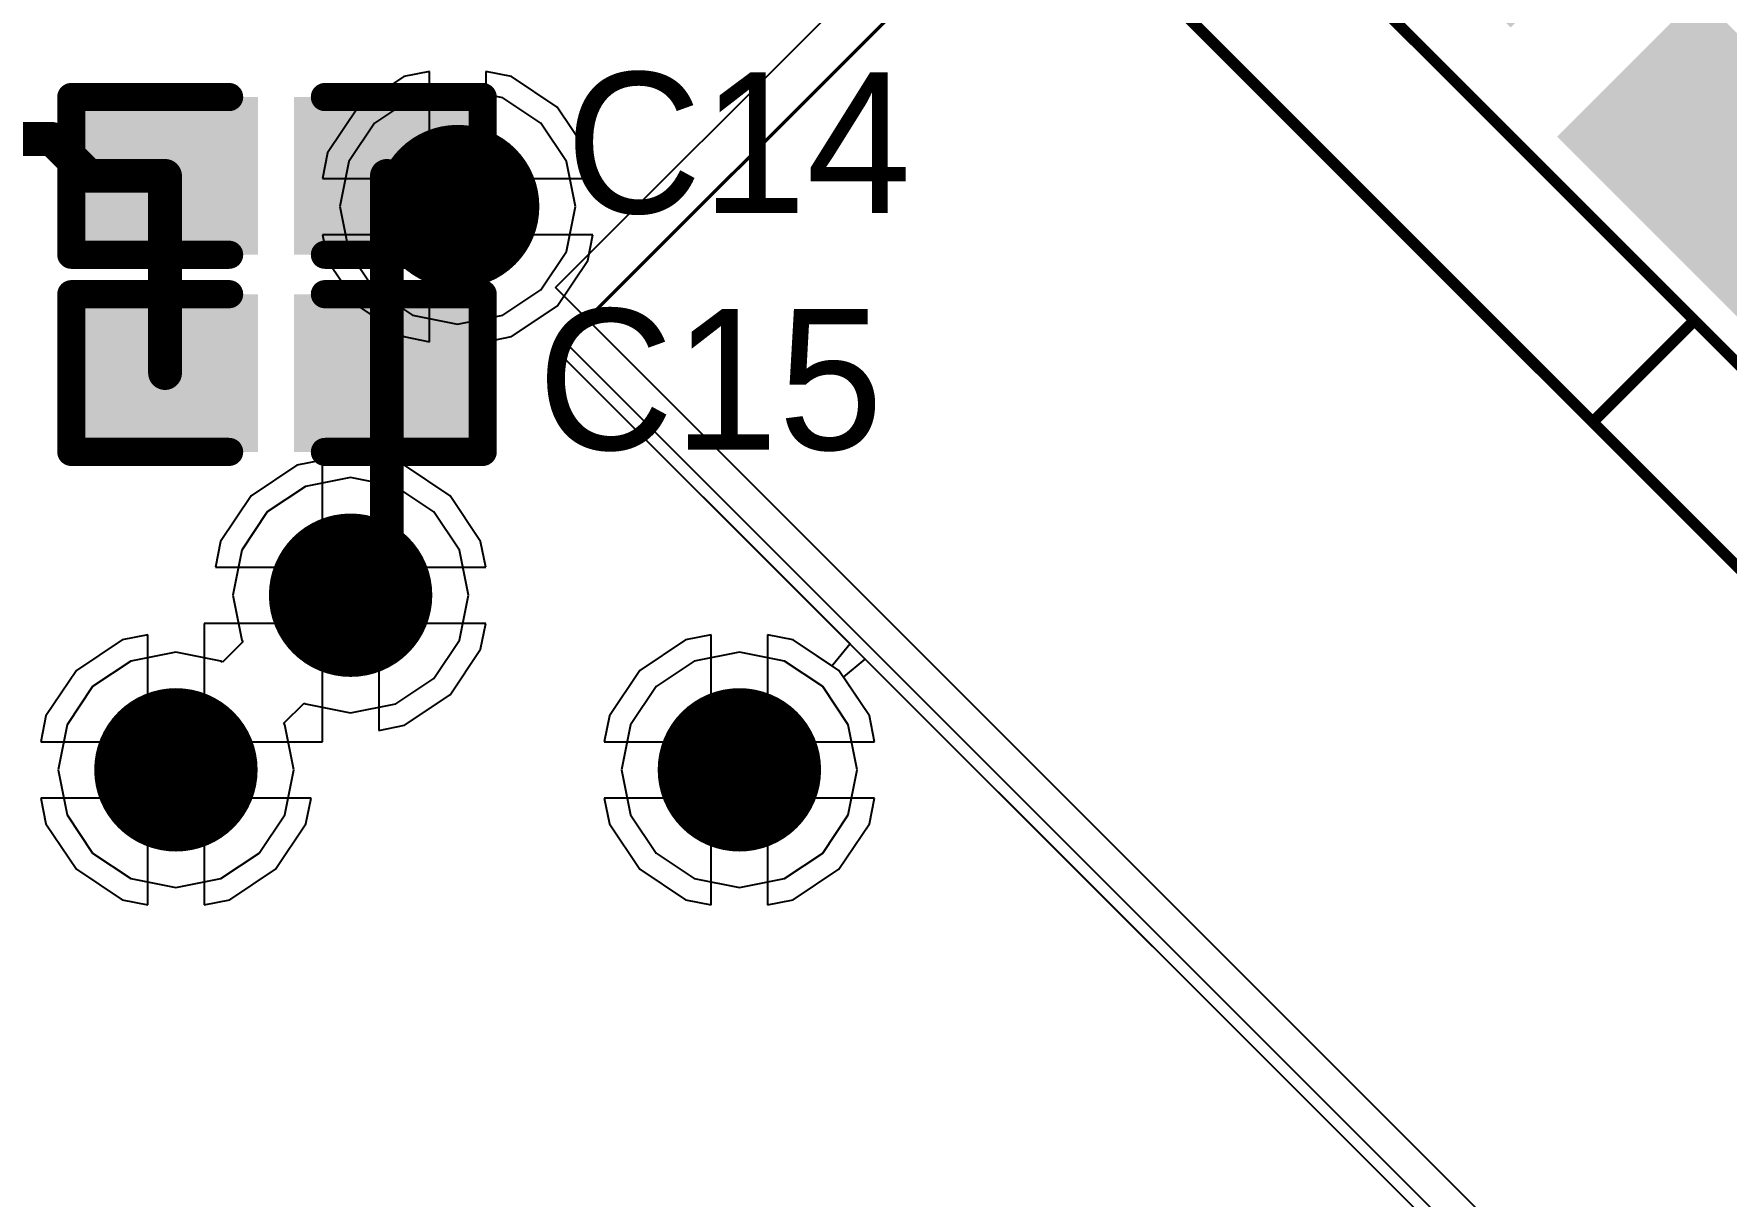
# Model space of a CAD drawing. Header units: millimetres. Extents: x 0.16 to 3.68, y 0.79 to 4.96.
# Drawn here: x 1.7248 to 2.0251, y 1.7243 to 1.9307 of the extents above; entities that cross this region are included whole.
import ezdxf

# ---------------------------------------------------------------- set-up
doc = ezdxf.new("R2010")
doc.units = ezdxf.units.MM
doc.header["$MEASUREMENT"] = 0
for name, color, linetype in [('BottomLayer', 5, 'Continuous'), ('KeepOutLayer', 6, 'Continuous'), ('Mechanical1', 6, 'Continuous'), ('MidLayer1', 16, 'Continuous'), ('MidLayer2', 76, 'Continuous'), ('MultiLayer', 9, 'Continuous'), ('TopLayer', 1, 'Continuous'), ('TopOverlay', 2, 'Continuous'), ('TopPaste', 8, 'Continuous'), ('TopSolder', 216, 'Continuous'), ('ViaHoleLayer', 16, 'Continuous')]:
    doc.layers.add(name, color=color, linetype=linetype)

# ---------------------------------------------------------------- blocks, each defined once
blk = doc.blocks.new('XCVR_2450AT42B100E_1')
at = {"layer": 'Mechanical1', "const_width": 0.00197}
for points in [[(-0.13189, -0.05709), (-0.13189, 0.05709)], [(-0.13189, 0.05709), (0.13189, 0.05709)], [(0.13189, -0.05709), (0.13189, 0.05709)], [(-0.13189, -0.05709), (0.13189, -0.05709)]]:
    blk.add_lwpolyline(points, dxfattribs=at)
at = {"layer": 'Mechanical1', "const_width": 0.000984}
for points in [[(-0.13238, 0.05709, 1), (-0.1314, 0.05709, 1)], [(-0.13238, 0.05709, 1), (-0.1314, 0.05709, 1)], [(0.1314, 0.05709, 1), (0.13238, 0.05709, 1)], [(0.1314, 0.05709, 1), (0.13238, 0.05709, 1)], [(-0.13238, -0.05709, 1), (-0.1314, -0.05709, 1)], [(-0.13238, -0.05709, 1), (-0.1314, -0.05709, 1)], [(0.1314, -0.05709, 1), (0.13238, -0.05709, 1)], [(0.1314, -0.05709, 1), (0.13238, -0.05709, 1)]]:
    blk.add_lwpolyline(points, format="xyb", close=True, dxfattribs=at)
at = {"layer": 'TopLayer'}
for points in [[(-0.05512, 0.01969), (0.05512, 0.01969), (-0.05512, 0.04724), (0.05512, 0.04724)], [(-0.12205, -0.03937), (-0.08268, -0.03937), (-0.12205, 0.03937), (-0.08268, 0.03937)], [(0.08268, -0.03937), (0.12205, -0.03937), (0.08268, 0.03937), (0.12205, 0.03937)], [(-0.05512, -0.04724), (0.05512, -0.04724), (-0.05512, -0.01969), (0.05512, -0.01969)]]:
    blk.add_solid(points, dxfattribs=at)
at = {"layer": 'TopOverlay'}
for p, q in [((-0.0711, -0.0079), (-0.0711, 0.00787)), ((-0.0711, 0.00787), (-0.02756, 0.00787)), ((-0.02756, 0.00787), (-0.02756, -0.0079)), ((-0.02756, -0.0079), (-0.0711, -0.0079))]:
    blk.add_line(p, q, dxfattribs=at)
at = {"layer": 'TopPaste'}
for points in [[(-0.05512, 0.01969), (0.05512, 0.01969), (-0.05512, 0.04724), (0.05512, 0.04724)], [(-0.12205, -0.03937), (-0.08268, -0.03937), (-0.12205, 0.03937), (-0.08268, 0.03937)], [(0.08268, -0.03937), (0.12205, -0.03937), (0.08268, 0.03937), (0.12205, 0.03937)], [(-0.05512, -0.04724), (0.05512, -0.04724), (-0.05512, -0.01969), (0.05512, -0.01969)]]:
    blk.add_solid(points, dxfattribs=at)
at = {"layer": 'TopSolder'}
for points in [[(-0.05912, 0.01569), (0.05912, 0.01569), (-0.05912, 0.05124), (0.05912, 0.05124)], [(-0.12605, -0.04337), (-0.07868, -0.04337), (-0.12605, 0.04337), (-0.07868, 0.04337)], [(0.07868, -0.04337), (0.12605, -0.04337), (0.07868, 0.04337), (0.12605, 0.04337)], [(-0.05912, -0.05124), (0.05912, -0.05124), (-0.05912, -0.01569), (0.05912, -0.01569)]]:
    blk.add_solid(points, dxfattribs=at)
blk = doc.blocks.new('0402__19')
at = {"layer": 'TopLayer'}
for points in [[(-0.0125, -0.01), (0.0125, -0.01), (-0.0125, 0.01), (0.0125, 0.01)], [(0.02687, -0.01), (0.05187, -0.01), (0.02687, 0.01), (0.05187, 0.01)]]:
    blk.add_solid(points, dxfattribs=at)
at = {"layer": 'TopOverlay', "const_width": 0.005}
for points in [[(-0.017, 0.014), (-0.017, -0.014)], [(0.011, 0.014), (-0.017, 0.014)], [(0.056, 0.014), (0.028, 0.014)], [(0.056, 0.014), (0.056, -0.014)], [(0.011, -0.014), (-0.017, -0.014)], [(0.056, -0.014), (0.028, -0.014)]]:
    blk.add_lwpolyline(points, dxfattribs=at)
at = {"layer": 'TopOverlay', "const_width": 0.0025}
for points in [[(-0.01825, 0.014, 1), (-0.01575, 0.014, 1)], [(-0.01825, 0.014, 1), (-0.01575, 0.014, 1)], [(0.00975, 0.014, 1), (0.01225, 0.014, 1)], [(0.02675, 0.014, 1), (0.02925, 0.014, 1)], [(0.05475, 0.014, 1), (0.05725, 0.014, 1)], [(0.05475, 0.014, 1), (0.05725, 0.014, 1)], [(-0.01825, -0.014, 1), (-0.01575, -0.014, 1)], [(-0.01825, -0.014, 1), (-0.01575, -0.014, 1)], [(0.00975, -0.014, 1), (0.01225, -0.014, 1)], [(0.02675, -0.014, 1), (0.02925, -0.014, 1)], [(0.05475, -0.014, 1), (0.05725, -0.014, 1)], [(0.05475, -0.014, 1), (0.05725, -0.014, 1)]]:
    blk.add_lwpolyline(points, format="xyb", close=True, dxfattribs=at)
at = {"layer": 'TopPaste'}
for points in [[(-0.0125, -0.01), (0.0125, -0.01), (-0.0125, 0.01), (0.0125, 0.01)], [(0.02687, -0.01), (0.05187, -0.01), (0.02687, 0.01), (0.05187, 0.01)]]:
    blk.add_solid(points, dxfattribs=at)
at = {"layer": 'TopSolder'}
for points in [[(-0.0165, -0.014), (0.0165, -0.014), (-0.0165, 0.014), (0.0165, 0.014)], [(0.02287, -0.014), (0.05587, -0.014), (0.02287, 0.014), (0.05587, 0.014)]]:
    blk.add_solid(points, dxfattribs=at)
blk = doc.blocks.new('0402__20')
at = {"layer": 'TopLayer'}
for points in [[(-0.0125, -0.01), (0.0125, -0.01), (-0.0125, 0.01), (0.0125, 0.01)], [(0.02687, -0.01), (0.05187, -0.01), (0.02687, 0.01), (0.05187, 0.01)]]:
    blk.add_solid(points, dxfattribs=at)
at = {"layer": 'TopOverlay', "const_width": 0.005}
for points in [[(-0.017, 0.014), (-0.017, -0.014)], [(0.011, 0.014), (-0.017, 0.014)], [(0.056, 0.014), (0.028, 0.014)], [(0.056, 0.014), (0.056, -0.014)], [(0.011, -0.014), (-0.017, -0.014)], [(0.056, -0.014), (0.028, -0.014)]]:
    blk.add_lwpolyline(points, dxfattribs=at)
at = {"layer": 'TopOverlay', "const_width": 0.0025}
for points in [[(-0.01825, 0.014, 1), (-0.01575, 0.014, 1)], [(-0.01825, 0.014, 1), (-0.01575, 0.014, 1)], [(0.00975, 0.014, 1), (0.01225, 0.014, 1)], [(0.02675, 0.014, 1), (0.02925, 0.014, 1)], [(0.05475, 0.014, 1), (0.05725, 0.014, 1)], [(0.05475, 0.014, 1), (0.05725, 0.014, 1)], [(-0.01825, -0.014, 1), (-0.01575, -0.014, 1)], [(-0.01825, -0.014, 1), (-0.01575, -0.014, 1)], [(0.00975, -0.014, 1), (0.01225, -0.014, 1)], [(0.02675, -0.014, 1), (0.02925, -0.014, 1)], [(0.05475, -0.014, 1), (0.05725, -0.014, 1)], [(0.05475, -0.014, 1), (0.05725, -0.014, 1)]]:
    blk.add_lwpolyline(points, format="xyb", close=True, dxfattribs=at)
at = {"layer": 'TopPaste'}
for points in [[(-0.0125, -0.01), (0.0125, -0.01), (-0.0125, 0.01), (0.0125, 0.01)], [(0.02687, -0.01), (0.05187, -0.01), (0.02687, 0.01), (0.05187, 0.01)]]:
    blk.add_solid(points, dxfattribs=at)
at = {"layer": 'TopSolder'}
for points in [[(-0.0165, -0.014), (0.0165, -0.014), (-0.0165, 0.014), (0.0165, 0.014)], [(0.02287, -0.014), (0.05587, -0.014), (0.02287, 0.014), (0.05587, 0.014)]]:
    blk.add_solid(points, dxfattribs=at)

msp = doc.modelspace()

# ---------------------------------------------------------------- linework, layer by layer
at = {"layer": 'BottomLayer'}
for p, q in [((1.81737, 1.87463), (2.05737, 2.11463)), ((1.89771, 1.95496), (1.81737, 1.87463)), ((1.79044, 1.92308), (1.78234, 1.91766)), ((1.795, 1.92399), (1.79044, 1.92308)), ((1.795, 1.905), (1.795, 1.92399)), ((1.80956, 1.92308), (1.805, 1.92399)), ((1.805, 1.92399), (1.805, 1.905)), ((1.81766, 1.91766), (1.80956, 1.92308)), ((1.78234, 1.91766), (1.77692, 1.90956)), ((1.82308, 1.90956), (1.81766, 1.91766)), ((1.77692, 1.90956), (1.77601, 1.905)), ((1.82399, 1.905), (1.82308, 1.90956)), ((1.77601, 1.905), (1.795, 1.905)), ((1.805, 1.905), (1.82399, 1.905)), ((1.795, 1.895), (1.77601, 1.895)), ((1.77601, 1.895), (1.77692, 1.89044)), ((1.795, 1.87601), (1.795, 1.895)), ((1.82399, 1.895), (1.805, 1.895)), ((1.805, 1.895), (1.805, 1.87601)), ((1.82308, 1.89044), (1.82399, 1.895)), ((1.77692, 1.89044), (1.78234, 1.88234)), ((1.81766, 1.88234), (1.82308, 1.89044)), ((1.78234, 1.88234), (1.79044, 1.87692)), ((1.80956, 1.87692), (1.81766, 1.88234)), ((1.79044, 1.87692), (1.795, 1.87601)), ((1.805, 1.87601), (1.80956, 1.87692)), ((2.39497, 1.29703), (1.81737, 1.87463)), ((1.81737, 1.87463), (1.86965, 1.82235)), ((1.77144, 1.85408), (1.76334, 1.84866)), ((1.776, 1.85499), (1.77144, 1.85408)), ((1.776, 1.836), (1.776, 1.85499)), ((1.79056, 1.85408), (1.786, 1.85499)), ((1.786, 1.85499), (1.786, 1.836)), ((1.79866, 1.84866), (1.79056, 1.85408)), ((1.76334, 1.84866), (1.75792, 1.84056)), ((1.80408, 1.84056), (1.79866, 1.84866)), ((1.75792, 1.84056), (1.75701, 1.836)), ((1.80499, 1.836), (1.80408, 1.84056)), ((1.75701, 1.836), (1.776, 1.836)), ((1.786, 1.836), (1.80499, 1.836)), ((1.74044, 1.82308), (1.73234, 1.81766)), ((1.745, 1.82399), (1.74044, 1.82308)), ((1.745, 1.805), (1.745, 1.82399)), ((1.776, 1.826), (1.755, 1.826)), ((1.755, 1.826), (1.755, 1.805)), ((1.776, 1.805), (1.776, 1.826)), ((1.80499, 1.826), (1.786, 1.826)), ((1.786, 1.826), (1.786, 1.80701)), ((1.80408, 1.82144), (1.80499, 1.826)), ((1.84044, 1.82308), (1.83234, 1.81766)), ((1.845, 1.82399), (1.84044, 1.82308)), ((1.845, 1.805), (1.845, 1.82399)), ((1.85956, 1.82308), (1.855, 1.82399)), ((1.855, 1.82399), (1.855, 1.805)), ((1.86487, 1.81953), (1.85956, 1.82308)), ((1.79866, 1.81334), (1.80408, 1.82144)), ((1.86965, 1.82235), (1.86646, 1.81846)), ((1.73234, 1.81766), (1.72692, 1.80956)), ((1.83234, 1.81766), (1.82692, 1.80956)), ((1.86646, 1.81846), (1.86487, 1.81953)), ((1.86847, 1.81646), (1.87235, 1.81965)), ((1.87235, 1.81965), (2.06965, 1.62235)), ((1.86953, 1.81487), (1.86847, 1.81646)), ((1.87308, 1.80956), (1.86953, 1.81487)), ((1.79056, 1.80792), (1.79866, 1.81334)), ((1.72692, 1.80956), (1.72601, 1.805)), ((1.82692, 1.80956), (1.82601, 1.805)), ((1.87399, 1.805), (1.87308, 1.80956)), ((1.786, 1.80701), (1.79056, 1.80792)), ((1.72601, 1.805), (1.745, 1.805)), ((1.755, 1.805), (1.776, 1.805)), ((1.82601, 1.805), (1.845, 1.805)), ((1.855, 1.805), (1.87399, 1.805)), ((1.745, 1.795), (1.72601, 1.795)), ((1.72601, 1.795), (1.72692, 1.79044)), ((1.745, 1.77601), (1.745, 1.795)), ((1.77399, 1.795), (1.755, 1.795)), ((1.755, 1.795), (1.755, 1.77601)), ((1.77308, 1.79044), (1.77399, 1.795)), ((1.845, 1.795), (1.82601, 1.795)), ((1.82601, 1.795), (1.82692, 1.79044)), ((1.845, 1.77601), (1.845, 1.795)), ((1.87399, 1.795), (1.855, 1.795)), ((1.855, 1.795), (1.855, 1.77601)), ((1.87308, 1.79044), (1.87399, 1.795)), ((1.72692, 1.79044), (1.73234, 1.78234)), ((1.76766, 1.78234), (1.77308, 1.79044)), ((1.82692, 1.79044), (1.83234, 1.78234)), ((1.86766, 1.78234), (1.87308, 1.79044)), ((1.73234, 1.78234), (1.74044, 1.77692)), ((1.75956, 1.77692), (1.76766, 1.78234)), ((1.83234, 1.78234), (1.84044, 1.77692)), ((1.85956, 1.77692), (1.86766, 1.78234)), ((1.74044, 1.77692), (1.745, 1.77601)), ((1.755, 1.77601), (1.75956, 1.77692)), ((1.84044, 1.77692), (1.845, 1.77601)), ((1.855, 1.77601), (1.85956, 1.77692))]:
    msp.add_line(p, q, dxfattribs=at)
at = {"layer": 'BottomLayer', "const_width": 0.0145}
for points in [[(1.79275, 1.9, 1), (1.80725, 1.9, 1)], [(1.77375, 1.831, 1), (1.78825, 1.831, 1)], [(1.74275, 1.8, 1), (1.75725, 1.8, 1)], [(1.84275, 1.8, 1), (1.85725, 1.8, 1)]]:
    msp.add_lwpolyline(points, format="xyb", close=True, dxfattribs=at)
at = {"layer": 'KeepOutLayer', "const_width": 0.01}
msp.add_lwpolyline([(2.341, 1.516, 1), (0.901, 1.516, 1)], format="xyb", close=True, dxfattribs=at)
at = {"layer": 'Mechanical1', "const_width": 0.002}
for points in [[(1.90316, 1.96002), (2.00145, 1.86173)], [(2.00145, 1.86173), (2.01943, 1.87971)], [(2.00145, 1.86173), (2.12899, 1.73419)]]:
    msp.add_lwpolyline(points, dxfattribs=at)
at = {"layer": 'Mechanical1', "const_width": 0.001}
for points in [[(2.01893, 1.87971, 1), (2.01993, 1.87971, 1)], [(2.00095, 1.86173, 1), (2.00195, 1.86173, 1)], [(2.00095, 1.86173, 1), (2.00195, 1.86173, 1)], [(2.00095, 1.86173, 1), (2.00195, 1.86173, 1)]]:
    msp.add_lwpolyline(points, format="xyb", close=True, dxfattribs=at)
at = {"layer": 'MidLayer1'}
for p, q in [((1.81907, 1.87593), (2.04907, 2.10593)), ((1.89801, 1.95486), (1.81907, 1.87593)), ((1.79044, 1.92308), (1.78234, 1.91766)), ((1.795, 1.92399), (1.79044, 1.92308)), ((1.795, 1.905), (1.795, 1.92399)), ((1.80956, 1.92308), (1.805, 1.92399)), ((1.805, 1.92399), (1.805, 1.905)), ((1.81766, 1.91766), (1.80956, 1.92308)), ((1.78234, 1.91766), (1.77692, 1.90956)), ((1.82308, 1.90956), (1.81766, 1.91766)), ((1.77692, 1.90956), (1.77601, 1.905)), ((1.82399, 1.905), (1.82308, 1.90956)), ((1.77601, 1.905), (1.795, 1.905)), ((1.805, 1.905), (1.82399, 1.905)), ((1.795, 1.895), (1.77601, 1.895)), ((1.77601, 1.895), (1.77692, 1.89044)), ((1.795, 1.87601), (1.795, 1.895)), ((1.82399, 1.895), (1.805, 1.895)), ((1.805, 1.895), (1.805, 1.87601)), ((1.82308, 1.89044), (1.82399, 1.895)), ((1.77692, 1.89044), (1.78234, 1.88234)), ((1.81766, 1.88234), (1.82308, 1.89044)), ((1.78234, 1.88234), (1.79044, 1.87692)), ((1.80956, 1.87692), (1.81766, 1.88234)), ((1.79044, 1.87692), (1.795, 1.87601)), ((1.805, 1.87601), (1.80956, 1.87692)), ((2.33567, 1.35933), (1.81907, 1.87593)), ((1.81907, 1.87593), (2.31619, 1.37881)), ((1.77144, 1.85408), (1.76334, 1.84866)), ((1.776, 1.85499), (1.77144, 1.85408)), ((1.776, 1.836), (1.776, 1.85499)), ((1.79056, 1.85408), (1.786, 1.85499)), ((1.786, 1.85499), (1.786, 1.836)), ((1.79866, 1.84866), (1.79056, 1.85408)), ((1.76334, 1.84866), (1.75792, 1.84056)), ((1.80408, 1.84056), (1.79866, 1.84866)), ((1.75792, 1.84056), (1.75701, 1.836)), ((1.80499, 1.836), (1.80408, 1.84056)), ((1.75701, 1.836), (1.776, 1.836)), ((1.786, 1.836), (1.80499, 1.836)), ((1.74044, 1.82308), (1.73234, 1.81766)), ((1.745, 1.82399), (1.74044, 1.82308)), ((1.745, 1.805), (1.745, 1.82399)), ((1.776, 1.826), (1.755, 1.826)), ((1.755, 1.826), (1.755, 1.805)), ((1.776, 1.805), (1.776, 1.826)), ((1.80499, 1.826), (1.786, 1.826)), ((1.786, 1.826), (1.786, 1.80701)), ((1.80408, 1.82144), (1.80499, 1.826)), ((1.84044, 1.82308), (1.83234, 1.81766)), ((1.845, 1.82399), (1.84044, 1.82308)), ((1.845, 1.805), (1.845, 1.82399)), ((1.85956, 1.82308), (1.855, 1.82399)), ((1.855, 1.82399), (1.855, 1.805)), ((1.86766, 1.81766), (1.85956, 1.82308)), ((1.79866, 1.81334), (1.80408, 1.82144)), ((1.73234, 1.81766), (1.72692, 1.80956)), ((1.83234, 1.81766), (1.82692, 1.80956)), ((1.87308, 1.80956), (1.86766, 1.81766)), ((1.79056, 1.80792), (1.79866, 1.81334)), ((1.72692, 1.80956), (1.72601, 1.805)), ((1.82692, 1.80956), (1.82601, 1.805)), ((1.87399, 1.805), (1.87308, 1.80956)), ((1.786, 1.80701), (1.79056, 1.80792)), ((1.72601, 1.805), (1.745, 1.805)), ((1.755, 1.805), (1.776, 1.805)), ((1.82601, 1.805), (1.845, 1.805)), ((1.855, 1.805), (1.87399, 1.805)), ((1.745, 1.795), (1.72601, 1.795)), ((1.72601, 1.795), (1.72692, 1.79044)), ((1.745, 1.77601), (1.745, 1.795)), ((1.77399, 1.795), (1.755, 1.795)), ((1.755, 1.795), (1.755, 1.77601)), ((1.77308, 1.79044), (1.77399, 1.795)), ((1.845, 1.795), (1.82601, 1.795)), ((1.82601, 1.795), (1.82692, 1.79044)), ((1.845, 1.77601), (1.845, 1.795)), ((1.87399, 1.795), (1.855, 1.795)), ((1.855, 1.795), (1.855, 1.77601)), ((1.87308, 1.79044), (1.87399, 1.795)), ((1.72692, 1.79044), (1.73234, 1.78234)), ((1.76766, 1.78234), (1.77308, 1.79044)), ((1.82692, 1.79044), (1.83234, 1.78234)), ((1.86766, 1.78234), (1.87308, 1.79044)), ((1.73234, 1.78234), (1.74044, 1.77692)), ((1.75956, 1.77692), (1.76766, 1.78234)), ((1.83234, 1.78234), (1.84044, 1.77692)), ((1.85956, 1.77692), (1.86766, 1.78234)), ((1.74044, 1.77692), (1.745, 1.77601)), ((1.755, 1.77601), (1.75956, 1.77692)), ((1.84044, 1.77692), (1.845, 1.77601)), ((1.855, 1.77601), (1.85956, 1.77692))]:
    msp.add_line(p, q, dxfattribs=at)
at = {"layer": 'MidLayer1', "const_width": 0.0145}
for points in [[(1.79275, 1.9, 1), (1.80725, 1.9, 1)], [(1.77375, 1.831, 1), (1.78825, 1.831, 1)], [(1.74275, 1.8, 1), (1.75725, 1.8, 1)], [(1.84275, 1.8, 1), (1.85725, 1.8, 1)]]:
    msp.add_lwpolyline(points, format="xyb", close=True, dxfattribs=at)
at = {"layer": 'MidLayer2'}
for p, q in [((1.81907, 1.87593), (2.05907, 2.11593)), ((1.89801, 1.95486), (1.81907, 1.87593)), ((1.792, 1.91931), (1.78522, 1.91478)), ((1.8, 1.9209), (1.792, 1.91931)), ((1.808, 1.91931), (1.8, 1.9209)), ((1.81478, 1.91478), (1.808, 1.91931)), ((1.78522, 1.91478), (1.78069, 1.908)), ((1.81931, 1.908), (1.81478, 1.91478)), ((1.78069, 1.908), (1.7791, 1.9)), ((1.8209, 1.9), (1.81931, 1.908)), ((1.7791, 1.9), (1.78069, 1.892)), ((1.81931, 1.892), (1.8209, 1.9)), ((1.78069, 1.892), (1.78522, 1.88522)), ((1.81478, 1.88522), (1.81931, 1.892)), ((1.78522, 1.88522), (1.792, 1.88069)), ((1.808, 1.88069), (1.81478, 1.88522)), ((1.792, 1.88069), (1.8, 1.8791)), ((1.8, 1.8791), (1.808, 1.88069)), ((2.39667, 1.29833), (1.81907, 1.87593)), ((1.81907, 1.87593), (2.31619, 1.37881)), ((1.773, 1.85031), (1.76622, 1.84578)), ((1.781, 1.8519), (1.773, 1.85031)), ((1.789, 1.85031), (1.781, 1.8519)), ((1.79578, 1.84578), (1.789, 1.85031)), ((1.76622, 1.84578), (1.76169, 1.839)), ((1.80031, 1.839), (1.79578, 1.84578)), ((1.76169, 1.839), (1.7601, 1.831)), ((1.8019, 1.831), (1.80031, 1.839)), ((1.7601, 1.831), (1.76169, 1.823)), ((1.80031, 1.823), (1.8019, 1.831)), ((1.75, 1.8209), (1.742, 1.81931)), ((1.758, 1.81931), (1.75, 1.8209)), ((1.76186, 1.82274), (1.75826, 1.81914)), ((1.76169, 1.823), (1.76186, 1.82274)), ((1.79578, 1.81622), (1.80031, 1.823)), ((1.85, 1.8209), (1.842, 1.81931)), ((1.858, 1.81931), (1.85, 1.8209)), ((1.742, 1.81931), (1.73522, 1.81478)), ((1.75826, 1.81914), (1.758, 1.81931)), ((1.842, 1.81931), (1.83522, 1.81478)), ((1.86478, 1.81478), (1.858, 1.81931)), ((1.73522, 1.81478), (1.73069, 1.808)), ((1.789, 1.81169), (1.79578, 1.81622)), ((1.83522, 1.81478), (1.83069, 1.808)), ((1.86931, 1.808), (1.86478, 1.81478)), ((1.76914, 1.80826), (1.77274, 1.81186)), ((1.77274, 1.81186), (1.773, 1.81169)), ((1.773, 1.81169), (1.781, 1.8101)), ((1.781, 1.8101), (1.789, 1.81169)), ((1.76931, 1.808), (1.76914, 1.80826)), ((1.73069, 1.808), (1.7291, 1.8)), ((1.7709, 1.8), (1.76931, 1.808)), ((1.83069, 1.808), (1.8291, 1.8)), ((1.8709, 1.8), (1.86931, 1.808)), ((1.7291, 1.8), (1.73069, 1.792)), ((1.76931, 1.792), (1.7709, 1.8)), ((1.8291, 1.8), (1.83069, 1.792)), ((1.86931, 1.792), (1.8709, 1.8)), ((1.73069, 1.792), (1.73522, 1.78522)), ((1.76478, 1.78522), (1.76931, 1.792)), ((1.83069, 1.792), (1.83522, 1.78522)), ((1.86478, 1.78522), (1.86931, 1.792)), ((1.73522, 1.78522), (1.742, 1.78069)), ((1.758, 1.78069), (1.76478, 1.78522)), ((1.83522, 1.78522), (1.842, 1.78069)), ((1.858, 1.78069), (1.86478, 1.78522)), ((1.742, 1.78069), (1.75, 1.7791)), ((1.75, 1.7791), (1.758, 1.78069)), ((1.842, 1.78069), (1.85, 1.7791)), ((1.85, 1.7791), (1.858, 1.78069))]:
    msp.add_line(p, q, dxfattribs=at)
at = {"layer": 'MidLayer2', "const_width": 0.0145}
for points in [[(1.79275, 1.9, 1), (1.80725, 1.9, 1)], [(1.77375, 1.831, 1), (1.78825, 1.831, 1)], [(1.74275, 1.8, 1), (1.75725, 1.8, 1)], [(1.84275, 1.8, 1), (1.85725, 1.8, 1)]]:
    msp.add_lwpolyline(points, format="xyb", close=True, dxfattribs=at)
at = {"layer": 'MultiLayer', "const_width": 0.0145}
for points in [[(1.79275, 1.9, 1), (1.80725, 1.9, 1)], [(1.77375, 1.831, 1), (1.78825, 1.831, 1)], [(1.74275, 1.8, 1), (1.75725, 1.8, 1)], [(1.84275, 1.8, 1), (1.85725, 1.8, 1)]]:
    msp.add_lwpolyline(points, format="xyb", close=True, dxfattribs=at)
at = {"layer": 'TopLayer'}
for p, q in [((1.81737, 1.88563), (2.05737, 2.12563)), ((2.39497, 1.30803), (1.81737, 1.88563))]:
    msp.add_line(p, q, dxfattribs=at)
at = {"layer": 'TopLayer', "const_width": 0.006}
for points in [[(1.64963, 1.912), (1.728, 1.912)], [(1.728, 1.912), (1.73456, 1.90544)], [(1.73456, 1.90544), (1.74807, 1.90544)], [(1.74807, 1.87044), (1.74807, 1.90544)], [(1.78744, 1.87044), (1.78744, 1.90544)], [(1.78744, 1.83744), (1.78744, 1.87044)], [(1.781, 1.831), (1.78744, 1.83744)]]:
    msp.add_lwpolyline(points, dxfattribs=at)
at = {"layer": 'TopLayer'}
for points, const_width in [([(1.7265, 1.912, 1), (1.7295, 1.912, 1)], 0.003), ([(1.7265, 1.912, 1), (1.7295, 1.912, 1)], 0.003), ([(1.73306, 1.90544, 1), (1.73606, 1.90544, 1)], 0.003), ([(1.73306, 1.90544, 1), (1.73606, 1.90544, 1)], 0.003), ([(1.74657, 1.90544, 1), (1.74957, 1.90544, 1)], 0.003), ([(1.74657, 1.90544, 1), (1.74957, 1.90544, 1)], 0.003), ([(1.78594, 1.90544, 1), (1.78894, 1.90544, 1)], 0.003), ([(1.74657, 1.87044, 1), (1.74957, 1.87044, 1)], 0.003), ([(1.78594, 1.87044, 1), (1.78894, 1.87044, 1)], 0.003), ([(1.78594, 1.87044, 1), (1.78894, 1.87044, 1)], 0.003), ([(1.77375, 1.831, 1), (1.78825, 1.831, 1)], 0.0145), ([(1.78594, 1.83744, 1), (1.78894, 1.83744, 1)], 0.003), ([(1.78594, 1.83744, 1), (1.78894, 1.83744, 1)], 0.003), ([(1.7795, 1.831, 1), (1.7825, 1.831, 1)], 0.003)]:
    msp.add_lwpolyline(points, format="xyb", close=True, dxfattribs=dict(at, const_width=const_width))
at = {"layer": 'ViaHoleLayer', "const_width": 0.00591}
for points in [[(1.79705, 1.9, 1), (1.80295, 1.9, 1)], [(1.77805, 1.831, 1), (1.78395, 1.831, 1)], [(1.74705, 1.8, 1), (1.75295, 1.8, 1)], [(1.84705, 1.8, 1), (1.85295, 1.8, 1)]]:
    msp.add_lwpolyline(points, format="xyb", close=True, dxfattribs=at)

# ---------------------------------------------------------------- block references
for name, p, rotation in [('XCVR_2450AT42B100E_1', (2.07317, 1.90683), 315), ('0402__20', (1.78744, 1.90544), 180), ('0402__19', (1.78744, 1.87044), 180)]:
    msp.add_blockref(name, p, dxfattribs=dict(rotation=rotation))

# ---------------------------------------------------------------- texts
at = {"layer": 'TopOverlay'}
for s, p in [('C14', (1.81917, 1.89883)), ('C15', (1.81417, 1.85683))]:
    msp.add_text(s, height=0.025, dxfattribs=at).set_placement(p)

doc.saveas('drawing.dxf')
